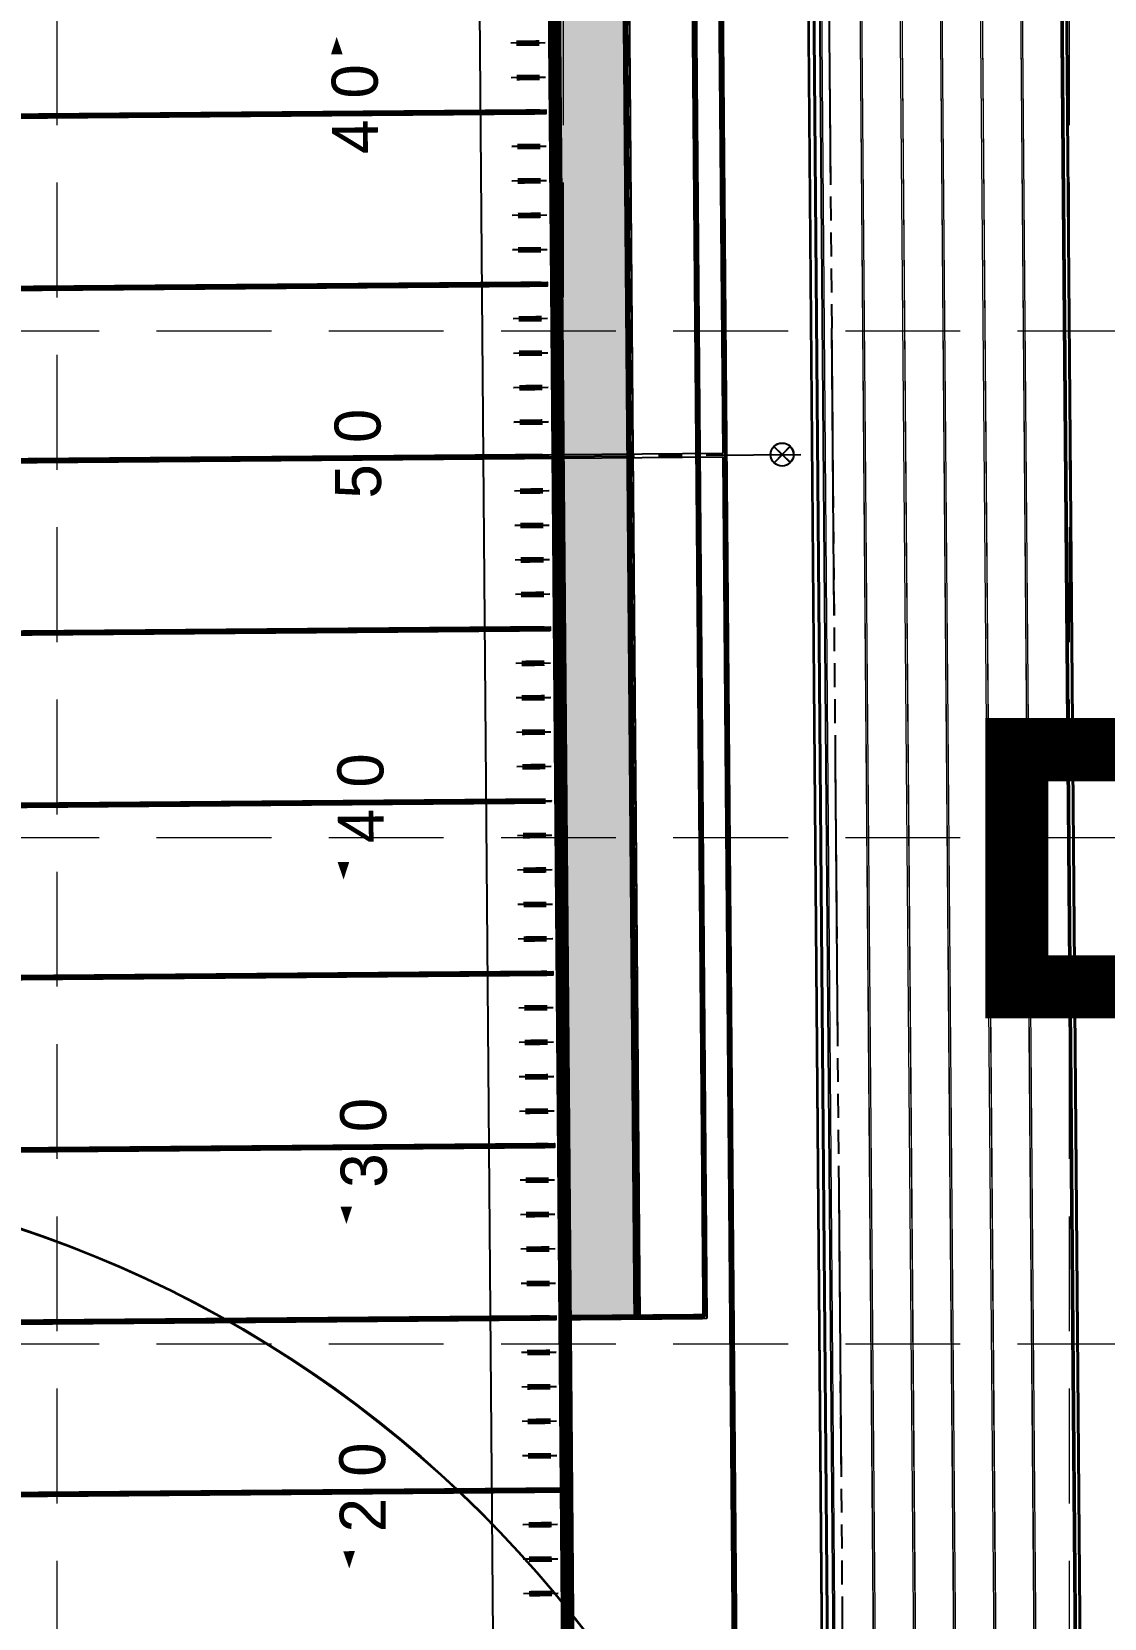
# Model space of a CAD drawing. Header units: feet. Extents: x 2467609 to 2470436, y 7119976 to 7121745.
# Drawn here: x 2469549.4 to 2469642.8, y 7120748.5 to 7120886.6 of the extents above; entities that cross this region are included whole.
import ezdxf

# ---------------------------------------------------------------- set-up
doc = ezdxf.new("R2010")
doc.units = ezdxf.units.FT
doc.header["$LTSCALE"] = 100
doc.header["$MEASUREMENT"] = 0
for name, pattern in [('06117 BASE$0$HIDDEN2', [0.1875, 0.125, -0.0625]), ('FOOTBALL$0$C', [2, 1.25, -0.25, 0.25, -0.25]), ('FOOTBALL$0$DASHED2', [0.375, 0.25, -0.125]), ('HIDDEN', [0.375, 0.25, -0.125]), ('SDASH', [0.15, 0.1, -0.05])]:
    doc.linetypes.add(name, pattern=pattern)
for name, color, linetype, lineweight in [('06117 BASE$0$X-Refr', 253, '06117 BASE$0$HIDDEN2', 50), ('FOOTBALL$0$X-Lite', 8, 'Continuous', 25), ('FOOTBALL$0$X-Medm', 8, 'Continuous', 40), ('FOOTBALL$0$X-Thin', 8, 'Continuous', 13)]:
    doc.layers.add(name, color=color, linetype=linetype, lineweight=lineweight)
for name, color, linetype in [('CPCONT', 253, 'Continuous'), ('FOOTBALL$0$FD-CD-MED', 8, 'Continuous'), ('FOOTBALL$0$FD-CD-SOCCER', 8, 'Continuous'), ('FOOTBALL$0$FD-CD-TEXT-FOOTBALL', 8, 'Continuous'), ('FOOTBALL$0$FD-CD-TEXT-FOOTBALL-GOAL-TICKS', 8, 'Continuous'), ('FOOTBALL$0$FD-CD-THIN', 8, 'Continuous'), ('FOOTBALL$0$FD-CD-XTHN', 8, 'Continuous'), ('FOOTBALL$0$FD-CNTRLINE', 8, 'Continuous'), ('FOOTBALL$0$FD-Coach-Box', 8, 'Continuous'), ('FOOTBALL$0$FD-FOOTBALL', 8, 'Continuous'), ('FOOTBALL$0$FD-FOOTBALL-THKLINE', 8, 'Continuous'), ('FOOTBALL$0$FD-SOCCER-CTR', 8, 'Continuous'), ('FOOTBALL$0$SC-CD-THIN', 8, 'Continuous'), ('GRID', 254, 'HIDDEN'), ('proposed ec', 6, 'SDASH')]:
    doc.layers.add(name, color=color, linetype=linetype)
doc.styles.add('FOOTBALL$0$HM-HD', font='HM-HD.SHX')

# ---------------------------------------------------------------- blocks, each defined once
blk = doc.blocks.new('FOOTBALL$0$TRACK-flat-1')
at = {"layer": 'FOOTBALL$0$X-Lite', "linetype": 'Continuous'}
for p, q in [((15759.5, -49176.1), (11822.5, -49176.1)), ((15759.5, -49430), (11822.5, -49430)), ((15759.5, -49442.2), (11822.5, -49442.2))]:
    blk.add_line(p, q, dxfattribs=at)
at = {"layer": 'FOOTBALL$0$X-Lite', "linetype": 'FOOTBALL$0$DASHED2'}
blk.add_line((15759.5, -49420.2), (11822.5, -49420.2), dxfattribs=at)
at = {"layer": 'FOOTBALL$0$X-Lite', "linetype": 'Continuous'}
for start, end in [(76.7592, 90), (270, 283.2408)]:
    blk.add_arc((15759.5, -50673.4), 1231.2, start, end, dxfattribs=at)
at = {"layer": 'FOOTBALL$0$X-Medm'}
for p, q in [((15759.5, -49172.1), (11822.5, -49172.1)), ((15759.5, -49436.2), (11822.5, -49436.2))]:
    blk.add_line(p, q, dxfattribs=at)
at = {"layer": 'FOOTBALL$0$X-Thin'}
for p, q in [((15759.5, -49178), (11822.5, -49178)), ((15759.5, -49218.1), (11822.5, -49218.1)), ((15759.5, -49220), (11822.5, -49220)), ((15759.5, -49260.1), (11822.5, -49260.1)), ((15759.5, -49262), (11822.5, -49262)), ((15759.5, -49302.1), (11822.5, -49302.1)), ((15759.5, -49304), (11822.5, -49304)), ((15759.5, -49344.1), (11822.5, -49344.1)), ((15759.5, -49346), (11822.5, -49346)), ((15759.5, -49386.1), (11822.5, -49386.1)), ((15759.5, -49388), (11822.5, -49388)), ((15759.5, -49428.1), (11822.5, -49428.1)), ((15759.5, -49441.2), (11822.5, -49441.2))]:
    blk.add_line(p, q, dxfattribs=at)
for start, end in [(76.7223, 90), (270, 283.2777)]:
    blk.add_arc((15759.5, -50673.4), 1232.2, start, end, dxfattribs=at)
blk = doc.blocks.new('FOOTBALL')
at = {"layer": 'FOOTBALL$0$FD-CD-MED'}
blk.add_line((2172, 972), (-2172, 972), dxfattribs=at)
at = {"layer": 'FOOTBALL$0$FD-CD-SOCCER'}
for p, q in [((8.5, 1208.5), (-8.5, 1191.5)), ((-8.5, 1208.5), (8.5, 1191.5))]:
    blk.add_line(p, q, dxfattribs=at)
blk.add_circle((0, 1200), 12, dxfattribs=at)
at = {"layer": 'FOOTBALL$0$FD-CD-TEXT-FOOTBALL-GOAL-TICKS'}
for points in [[(-440, 738), (-422, 744), (-422, 732)], [(440, 738), (422, 744), (422, 732)], [(800, 738), (782, 744), (782, 732)], [(1160, 738), (1142, 744), (1142, 732)]]:
    blk.add_solid(points, dxfattribs=at)
at = {"layer": 'FOOTBALL$0$FD-CD-THIN', "linetype": 'FOOTBALL$0$C'}
blk.add_line((0, -1279.4), (0, 1219.4), dxfattribs=at)
at = {"layer": 'FOOTBALL$0$FD-CD-XTHN'}
for points in [[(-362, -956), (-362, 956), (-358, 956), (-358, -956)], [(-182, -956), (-182, 956), (-178, 956), (-178, -956)], [(-2, -952), (-2, 960), (2, 960), (2, -952)], [(178, -956), (178, 956), (182, 956), (182, -956)], [(538, -956), (538, 956), (542, 956), (542, -956)], [(718, -956), (718, 956), (722, 956), (722, -956)], [(898, -956), (898, 956), (902, 956), (902, -956)], [(1078, -956), (1078, 956), (1082, 956), (1082, -956)], [(358, -971.1), (358, 940.9), (362, 940.9), (362, -971.1)]]:
    blk.add_lwpolyline(points, close=True, dxfattribs=at)
at = {"layer": 'FOOTBALL$0$FD-CNTRLINE'}
for points in [[(-360, 925.8), (-360, 956), (-360, -956), (-360, -925.8)], [(-180, 925.8), (-180, 956), (-180, -956), (-180, -925.8)], [(0, 925.8), (0, 956), (0, -956), (0, -925.8)], [(180, 925.8), (180, 956), (180, -956), (180, -925.8)], [(360, 925.8), (360, 956), (360, -956), (360, -925.8)], [(540, 925.8), (540, 956), (540, -956), (540, -925.8)], [(720, 925.8), (720, 956), (720, -956), (720, -925.8)], [(900, 925.8), (900, 956), (900, -956), (900, -925.8)], [(1080, 956), (1080, -956), (1080, -925.8)]]:
    blk.add_lwpolyline(points, dxfattribs=at)
at = {"layer": 'FOOTBALL$0$FD-Coach-Box'}
for p, q in [((-902, 1114), (902, 1114)), ((-900, 1112), (900, 1112)), ((900, 1112), (900, 960)), ((902, 1114), (902, 960)), ((-898, 1110), (898, 1110)), ((898, 960), (898, 1110))]:
    blk.add_line(p, q, dxfattribs=at)
blk.add_lwpolyline([(-900, 1044), (900, 1044)], dxfattribs=at)
at = {"layer": 'FOOTBALL$0$FD-FOOTBALL'}
blk.add_line((2160, 960), (-2160, 960), dxfattribs=at)
for points in [[(-432, 956), (-432, 920)], [(-432, 956), (-432, 932)], [(-396, 956), (-396, 920)], [(-396, 956), (-396, 932)], [(-324, 956), (-324, 920)], [(-324, 956), (-324, 932)], [(-288, 956), (-288, 920)], [(-288, 956), (-288, 932)], [(-252, 956), (-252, 920)], [(-252, 956), (-252, 932)], [(-216, 956), (-216, 920)], [(-216, 956), (-216, 932)], [(-144, 956), (-144, 920)], [(-144, 956), (-144, 932)], [(-108, 956), (-108, 920)], [(-108, 956), (-108, 932)], [(-72, 956), (-72, 920)], [(-72, 956), (-72, 932)], [(-36, 956), (-36, 920)], [(-36, 956), (-36, 932)], [(36, 956), (36, 920)], [(36, 956), (36, 932)], [(72, 956), (72, 920)], [(72, 956), (72, 932)], [(108, 956), (108, 920)], [(108, 956), (108, 932)], [(144, 956), (144, 920)], [(144, 956), (144, 932)], [(216, 956), (216, 920)], [(216, 956), (216, 932)], [(252, 956), (252, 920)], [(252, 956), (252, 932)], [(288, 956), (288, 920)], [(288, 956), (288, 932)], [(324, 956), (324, 920)], [(324, 956), (324, 932)], [(396, 956), (396, 920)], [(396, 956), (396, 932)], [(432, 956), (432, 920)], [(432, 956), (432, 932)], [(468, 956), (468, 920)], [(468, 956), (468, 932)], [(504, 956), (504, 920)], [(504, 956), (504, 932)], [(576, 956), (576, 920)], [(576, 956), (576, 932)], [(612, 956), (612, 920)], [(612, 956), (612, 932)], [(648, 956), (648, 920)], [(648, 956), (648, 932)], [(684, 956), (684, 920)], [(684, 956), (684, 932)], [(756, 956), (756, 920)], [(756, 956), (756, 932)], [(792, 956), (792, 920)], [(792, 956), (792, 932)], [(828, 956), (828, 920)], [(828, 956), (828, 932)], [(864, 956), (864, 920)], [(864, 956), (864, 932)], [(936, 956), (936, 920)], [(936, 956), (936, 932)], [(972, 956), (972, 920)], [(972, 956), (972, 932)], [(1008, 956), (1008, 920)], [(1008, 956), (1008, 932)], [(1044, 956), (1044, 920)], [(1044, 956), (1044, 932)], [(1116, 956), (1116, 920)], [(1116, 956), (1116, 932)], [(1152, 956), (1152, 920)], [(1152, 956), (1152, 932)], [(1188, 956), (1188, 920)], [(1188, 956), (1188, 932)]]:
    blk.add_lwpolyline(points, dxfattribs=at)
at = {"layer": 'FOOTBALL$0$FD-FOOTBALL-THKLINE', "const_width": 6}
for points in [[(900, 1112), (-900, 1112)], [(900, 1112), (900, 968)], [(900, 1040), (-900, 1040)], [(1080, 960), (1080, -949.8)], [(-432, 949.8), (-432, 925.8)], [(-396, 949.8), (-396, 925.8)], [(-360, 949.8), (-360, 925.8)], [(-360, 949.8), (-360, -949.8)], [(-324, 949.8), (-324, 925.8)], [(-288, 949.8), (-288, 925.8)], [(-252, 949.8), (-252, 925.8)], [(-216, 949.8), (-216, 925.8)], [(-180, 949.8), (-180, 925.8)], [(-180, 949.8), (-180, -949.8)], [(-144, 949.8), (-144, 925.8)], [(-108, 949.8), (-108, 925.8)], [(-72, 949.8), (-72, 925.8)], [(-36, 949.8), (-36, 925.8)], [(0, 949.8), (0, -949.8)], [(0, 949.8), (0, 925.8)], [(36, 949.8), (36, 925.8)], [(72, 949.8), (72, 925.8)], [(108, 949.8), (108, 925.8)], [(144, 949.8), (144, 925.8)], [(180, 949.8), (180, 925.8)], [(180, 949.8), (180, -949.8)], [(216, 949.8), (216, 925.8)], [(252, 949.8), (252, 925.8)], [(288, 949.8), (288, 925.8)], [(324, 949.8), (324, 925.8)], [(360, 949.8), (360, 925.8)], [(360, 949.8), (360, -949.8)], [(396, 949.8), (396, 925.8)], [(432, 949.8), (432, 925.8)], [(468, 949.8), (468, 925.8)], [(504, 949.8), (504, 925.8)], [(540, 949.8), (540, 925.8)], [(540, 949.8), (540, -949.8)], [(576, 949.8), (576, 925.8)], [(612, 949.8), (612, 925.8)], [(648, 949.8), (648, 925.8)], [(684, 949.8), (684, 925.8)], [(720, 949.8), (720, 925.8)], [(720, 949.8), (720, -949.8)], [(756, 949.8), (756, 925.8)], [(792, 949.8), (792, 925.8)], [(828, 949.8), (828, 925.8)], [(864, 949.8), (864, 925.8)], [(900, 949.8), (900, 925.8)], [(900, 949.8), (900, -949.8)], [(936, 949.8), (936, 925.8)], [(972, 949.8), (972, 925.8)], [(1008, 949.8), (1008, 925.8)], [(1044, 949.8), (1044, 925.8)], [(1080, 949.8), (1080, 925.8)], [(1116, 949.8), (1116, 925.8)], [(1152, 949.8), (1152, 925.8)], [(1188, 949.8), (1188, 925.8)]]:
    blk.add_lwpolyline(points, dxfattribs=at)
at = {"layer": 'FOOTBALL$0$FD-FOOTBALL-THKLINE', "const_width": 12}
blk.add_lwpolyline([(2166, 966), (-2166, 966), (-2166, -966), (2166, -966)], close=True, dxfattribs=at)
at = {"layer": 'FOOTBALL$0$FD-FOOTBALL-THKLINE'}
blk.add_solid([(900, 968), (900, 1040), (-900, 968), (-900, 1040)], dxfattribs=at)
at = {"layer": 'FOOTBALL$0$FD-SOCCER-CTR'}
blk.add_line((-2160, 1140), (2160, 1140), dxfattribs=at)
at = {"layer": 'FOOTBALL$0$SC-CD-THIN'}
for p, q in [((-2162, 1142), (2162, 1142)), ((-2122.1, 1138), (-2, 1138)), ((-2, -1138), (-2, 1138)), ((2, 1138), (2122.1, 1138)), ((2, -1138), (2, 1138))]:
    blk.add_line(p, q, dxfattribs=at)
blk.add_blockref('FOOTBALL$0$TRACK-flat-1', (-13791, 50673.4), dxfattribs=at)
at = {"layer": 'FOOTBALL$0$FD-CD-TEXT-FOOTBALL', "style": 'FOOTBALL$0$HM-HD'}
for s, p in [('0', (-375.7, 780.5)), ('4', (-317.7, 780.5)), ('0', (-15.7, 780.5)), ('5', (42.3, 780.5)), ('0', (344.3, 780.5)), ('4', (402.3, 780.5)), ('0', (704.3, 780.5)), ('3', (762.3, 780.5)), ('0', (1064.3, 776.5)), ('2', (1122.3, 776.5))]:
    blk.add_text(s, height=48, rotation=180, dxfattribs=at).set_placement(p)

msp = doc.modelspace()

# ---------------------------------------------------------------- linework, layer by layer
at = {"layer": 'CPCONT', "color": 35}
msp.add_lwpolyline([(2469638.06, 7121014.03), (2469640.75, 7120685.94, -1), (2469391.39, 7120683.9), (2469388.7, 7121011.99, -1)], format="xyb", close=True, dxfattribs=at)
for points in [[(2469590.2, 7120669.09), (2469587.24, 7121030.08)], [(2469596.7, 7120669.14), (2469593.74, 7121030.13)]]:
    msp.add_lwpolyline(points, dxfattribs=at)
at = {"layer": 'FOOTBALL$0$FD-CD-MED'}
msp.add_line((2469597.21, 7120668.65), (2469594.24, 7121030.63), dxfattribs=at)
at = {"layer": 'FOOTBALL$0$FD-CD-SOCCER'}
for p, q in [((2469615.44, 7120849.09), (2469614.01, 7120850.5)), ((2469615.42, 7120850.51), (2469614.02, 7120849.08))]:
    msp.add_line(p, q, dxfattribs=at)
msp.add_ellipse((2469614.72, 7120849.8), major_axis=(0.707, 0.707), ratio=1, start_param=3.935194, end_param=10.218379, dxfattribs=at)
at = {"layer": 'FOOTBALL$0$FD-CD-TEXT-FOOTBALL-GOAL-TICKS'}
for points in [[(2469575.92, 7120886.15), (2469576.43, 7120884.65), (2469575.43, 7120884.64)], [(2469576.52, 7120812.81), (2469577.01, 7120814.32), (2469576.01, 7120814.31)], [(2469576.77, 7120782.82), (2469577.26, 7120784.32), (2469576.26, 7120784.31)], [(2469577.02, 7120752.82), (2469577.5, 7120754.32), (2469576.5, 7120754.31)]]:
    msp.add_solid(points, dxfattribs=at)
at = {"layer": 'FOOTBALL$0$FD-CD-THIN', "linetype": 'FOOTBALL$0$C'}
msp.add_line((2469408.11, 7120848.1), (2469616.34, 7120849.81), dxfattribs=at)
at = {"layer": 'FOOTBALL$0$FD-CD-XTHN'}
for p, q in [((2469434.81, 7120878.49), (2469594.14, 7120879.79)), ((2469594.14, 7120879.46), (2469434.82, 7120878.15)), ((2469594.14, 7120879.79), (2469594.14, 7120879.46)), ((2469434.94, 7120863.49), (2469594.27, 7120864.79)), ((2469594.27, 7120864.46), (2469434.94, 7120863.15)), ((2469594.27, 7120864.79), (2469594.27, 7120864.46)), ((2469435.39, 7120848.49), (2469594.72, 7120849.8)), ((2469594.72, 7120849.46), (2469435.4, 7120848.16)), ((2469594.72, 7120849.8), (2469594.72, 7120849.46)), ((2469435.18, 7120833.49), (2469594.51, 7120834.8)), ((2469594.51, 7120834.8), (2469594.51, 7120834.46)), ((2469594.51, 7120834.46), (2469435.19, 7120833.16)), ((2469434.05, 7120818.48), (2469593.38, 7120819.79)), ((2469593.38, 7120819.45), (2469434.05, 7120818.15)), ((2469593.38, 7120819.79), (2469593.38, 7120819.45)), ((2469435.43, 7120803.49), (2469594.76, 7120804.8)), ((2469594.76, 7120804.46), (2469435.43, 7120803.16)), ((2469594.76, 7120804.8), (2469594.76, 7120804.46)), ((2469435.55, 7120788.49), (2469594.88, 7120789.8)), ((2469594.88, 7120789.46), (2469435.56, 7120788.16)), ((2469594.88, 7120789.8), (2469594.88, 7120789.46)), ((2469435.68, 7120773.49), (2469595, 7120774.8)), ((2469595.01, 7120774.46), (2469435.68, 7120773.16)), ((2469595, 7120774.8), (2469595.01, 7120774.46)), ((2469435.8, 7120758.49), (2469595.13, 7120759.8)), ((2469595.13, 7120759.47), (2469435.8, 7120758.16)), ((2469595.13, 7120759.8), (2469595.13, 7120759.47))]:
    msp.add_line(p, q, dxfattribs=at)
at = {"layer": 'FOOTBALL$0$FD-CNTRLINE'}
for p, q in [((2469594.14, 7120879.63), (2469434.82, 7120878.32)), ((2469591.63, 7120879.61), (2469594.14, 7120879.63)), ((2469594.27, 7120864.63), (2469434.94, 7120863.32)), ((2469591.75, 7120864.61), (2469594.27, 7120864.63)), ((2469594.39, 7120849.63), (2469435.06, 7120848.32)), ((2469591.87, 7120849.61), (2469594.39, 7120849.63)), ((2469594.51, 7120834.63), (2469435.18, 7120833.32)), ((2469592, 7120834.61), (2469594.51, 7120834.63)), ((2469594.64, 7120819.63), (2469435.31, 7120818.32)), ((2469592.12, 7120819.61), (2469594.64, 7120819.63)), ((2469594.76, 7120804.63), (2469435.43, 7120803.32)), ((2469592.24, 7120804.61), (2469594.76, 7120804.63)), ((2469594.88, 7120789.63), (2469435.55, 7120788.32)), ((2469592.37, 7120789.61), (2469594.88, 7120789.63)), ((2469595, 7120774.63), (2469435.68, 7120773.32)), ((2469592.49, 7120774.61), (2469595, 7120774.63)), ((2469595.13, 7120759.63), (2469435.8, 7120758.32))]:
    msp.add_line(p, q, dxfattribs=at)
at = {"layer": 'FOOTBALL$0$FD-Coach-Box'}
for p, q in [((2469601.11, 7120924.69), (2469602.34, 7120774.69)), ((2469606.61, 7120924.56), (2469607.84, 7120774.9)), ((2469606.77, 7120924.73), (2469608, 7120774.74)), ((2469606.94, 7120924.9), (2469608.17, 7120774.57)), ((2469595.34, 7120774.8), (2469607.84, 7120774.9)), ((2469608, 7120774.74), (2469595.34, 7120774.63)), ((2469608.17, 7120774.57), (2469595.34, 7120774.47))]:
    msp.add_line(p, q, dxfattribs=at)
at = {"layer": 'FOOTBALL$0$FD-FOOTBALL'}
for p, q in [((2469596.2, 7120669.64), (2469593.25, 7121029.63)), ((2469594.09, 7120885.63), (2469591.09, 7120885.6)), ((2469594.09, 7120885.63), (2469592.09, 7120885.61)), ((2469594.12, 7120882.63), (2469591.12, 7120882.6)), ((2469594.12, 7120882.63), (2469592.12, 7120882.61)), ((2469594.17, 7120876.63), (2469591.17, 7120876.6)), ((2469594.17, 7120876.63), (2469592.17, 7120876.61)), ((2469594.19, 7120873.63), (2469591.19, 7120873.6)), ((2469594.19, 7120873.63), (2469592.19, 7120873.61)), ((2469594.22, 7120870.63), (2469591.22, 7120870.6)), ((2469594.22, 7120870.63), (2469592.22, 7120870.61)), ((2469594.24, 7120867.63), (2469591.24, 7120867.6)), ((2469594.24, 7120867.63), (2469592.24, 7120867.61)), ((2469594.29, 7120861.63), (2469591.29, 7120861.6)), ((2469594.29, 7120861.63), (2469592.29, 7120861.61)), ((2469594.32, 7120858.63), (2469591.32, 7120858.6)), ((2469594.32, 7120858.63), (2469592.32, 7120858.61)), ((2469594.34, 7120855.63), (2469591.34, 7120855.6)), ((2469594.34, 7120855.63), (2469592.34, 7120855.61)), ((2469594.36, 7120852.63), (2469591.36, 7120852.6)), ((2469594.36, 7120852.63), (2469592.36, 7120852.61)), ((2469594.41, 7120846.63), (2469591.41, 7120846.6)), ((2469594.41, 7120846.63), (2469592.41, 7120846.61)), ((2469594.44, 7120843.63), (2469591.44, 7120843.6)), ((2469594.44, 7120843.63), (2469592.44, 7120843.61)), ((2469594.46, 7120840.63), (2469591.46, 7120840.6)), ((2469594.46, 7120840.63), (2469592.46, 7120840.61)), ((2469594.49, 7120837.63), (2469591.49, 7120837.6)), ((2469594.49, 7120837.63), (2469592.49, 7120837.61)), ((2469594.54, 7120831.63), (2469591.54, 7120831.6)), ((2469594.54, 7120831.63), (2469592.54, 7120831.61)), ((2469594.56, 7120828.63), (2469591.56, 7120828.6)), ((2469594.56, 7120828.63), (2469592.56, 7120828.61)), ((2469594.59, 7120825.63), (2469591.59, 7120825.6)), ((2469594.59, 7120825.63), (2469592.59, 7120825.61)), ((2469594.61, 7120822.63), (2469591.61, 7120822.61)), ((2469594.61, 7120822.63), (2469592.61, 7120822.61)), ((2469594.66, 7120816.63), (2469591.66, 7120816.61)), ((2469594.66, 7120816.63), (2469592.66, 7120816.61)), ((2469594.68, 7120813.63), (2469591.68, 7120813.61)), ((2469594.68, 7120813.63), (2469592.68, 7120813.61)), ((2469594.71, 7120810.63), (2469591.71, 7120810.61)), ((2469594.71, 7120810.63), (2469592.71, 7120810.61)), ((2469594.73, 7120807.63), (2469591.73, 7120807.61)), ((2469594.73, 7120807.63), (2469592.73, 7120807.61)), ((2469594.78, 7120801.63), (2469591.78, 7120801.61)), ((2469594.78, 7120801.63), (2469592.78, 7120801.61)), ((2469594.81, 7120798.63), (2469591.81, 7120798.61)), ((2469594.81, 7120798.63), (2469592.81, 7120798.61)), ((2469594.83, 7120795.63), (2469591.83, 7120795.61)), ((2469594.83, 7120795.63), (2469592.83, 7120795.61)), ((2469594.86, 7120792.63), (2469591.86, 7120792.61)), ((2469594.86, 7120792.63), (2469592.86, 7120792.61)), ((2469594.91, 7120786.63), (2469591.91, 7120786.61)), ((2469594.91, 7120786.63), (2469592.91, 7120786.61)), ((2469594.93, 7120783.63), (2469591.93, 7120783.61)), ((2469594.93, 7120783.63), (2469592.93, 7120783.61)), ((2469594.96, 7120780.63), (2469591.96, 7120780.61)), ((2469594.96, 7120780.63), (2469592.96, 7120780.61)), ((2469594.98, 7120777.63), (2469591.98, 7120777.61)), ((2469594.98, 7120777.63), (2469592.98, 7120777.61)), ((2469595.03, 7120771.63), (2469592.03, 7120771.61)), ((2469595.03, 7120771.63), (2469593.03, 7120771.61)), ((2469595.05, 7120768.63), (2469592.05, 7120768.61)), ((2469595.05, 7120768.63), (2469593.05, 7120768.62)), ((2469595.08, 7120765.63), (2469592.08, 7120765.61)), ((2469595.08, 7120765.63), (2469593.08, 7120765.62)), ((2469595.1, 7120762.63), (2469592.1, 7120762.61)), ((2469595.1, 7120762.63), (2469593.1, 7120762.62)), ((2469595.15, 7120756.63), (2469592.15, 7120756.61)), ((2469595.15, 7120756.63), (2469593.15, 7120756.62)), ((2469595.18, 7120753.63), (2469592.18, 7120753.61)), ((2469595.18, 7120753.63), (2469593.18, 7120753.62)), ((2469595.2, 7120750.63), (2469592.2, 7120750.61)), ((2469595.2, 7120750.63), (2469593.2, 7120750.62))]:
    msp.add_line(p, q, dxfattribs=at)
at = {"layer": 'FOOTBALL$0$FD-FOOTBALL-THKLINE'}
for p, q in [((2469596.7, 7120669.14), (2469593.74, 7121030.13)), ((2469602, 7120774.69), (2469600.77, 7120924.68)), ((2469608, 7120774.74), (2469606.77, 7120924.73)), ((2469593.58, 7120885.62), (2469591.58, 7120885.61)), ((2469593.6, 7120882.62), (2469591.6, 7120882.61)), ((2469593.63, 7120879.62), (2469435.33, 7120878.32)), ((2469593.63, 7120879.62), (2469591.63, 7120879.61)), ((2469593.65, 7120876.62), (2469591.65, 7120876.61)), ((2469593.68, 7120873.62), (2469591.68, 7120873.61)), ((2469593.7, 7120870.62), (2469591.7, 7120870.61)), ((2469593.73, 7120867.62), (2469591.73, 7120867.61)), ((2469593.75, 7120864.62), (2469435.45, 7120863.33)), ((2469593.75, 7120864.62), (2469591.75, 7120864.61)), ((2469593.78, 7120861.62), (2469591.78, 7120861.61)), ((2469593.8, 7120858.62), (2469591.8, 7120858.61)), ((2469593.83, 7120855.62), (2469591.83, 7120855.61)), ((2469593.85, 7120852.62), (2469591.85, 7120852.61)), ((2469593.87, 7120849.62), (2469435.58, 7120848.33)), ((2469593.87, 7120849.62), (2469591.87, 7120849.61)), ((2469593.9, 7120846.62), (2469591.9, 7120846.61)), ((2469593.92, 7120843.62), (2469591.92, 7120843.61)), ((2469593.95, 7120840.62), (2469591.95, 7120840.61)), ((2469593.97, 7120837.62), (2469591.97, 7120837.61)), ((2469594, 7120834.63), (2469435.7, 7120833.33)), ((2469594, 7120834.63), (2469592, 7120834.61)), ((2469594.02, 7120831.63), (2469592.02, 7120831.61)), ((2469594.05, 7120828.63), (2469592.05, 7120828.61)), ((2469594.07, 7120825.63), (2469592.07, 7120825.61)), ((2469594.1, 7120822.63), (2469592.1, 7120822.61)), ((2469594.12, 7120819.63), (2469435.82, 7120818.33)), ((2469594.12, 7120819.63), (2469592.12, 7120819.61)), ((2469594.15, 7120816.63), (2469592.15, 7120816.61)), ((2469594.17, 7120813.63), (2469592.17, 7120813.61)), ((2469594.19, 7120810.63), (2469592.19, 7120810.61)), ((2469594.22, 7120807.63), (2469592.22, 7120807.61)), ((2469594.24, 7120804.63), (2469435.95, 7120803.33)), ((2469594.24, 7120804.63), (2469592.24, 7120804.61)), ((2469594.27, 7120801.63), (2469592.27, 7120801.61)), ((2469594.29, 7120798.63), (2469592.29, 7120798.61)), ((2469594.32, 7120795.63), (2469592.32, 7120795.61)), ((2469594.34, 7120792.63), (2469592.34, 7120792.61)), ((2469594.37, 7120789.63), (2469436.07, 7120788.33)), ((2469594.37, 7120789.63), (2469592.37, 7120789.61)), ((2469594.39, 7120786.63), (2469592.39, 7120786.61)), ((2469594.42, 7120783.63), (2469592.42, 7120783.61)), ((2469594.44, 7120780.63), (2469592.44, 7120780.61)), ((2469594.47, 7120777.63), (2469592.47, 7120777.61)), ((2469594.49, 7120774.63), (2469436.19, 7120773.33)), ((2469594.49, 7120774.63), (2469592.49, 7120774.61)), ((2469608, 7120774.74), (2469596, 7120774.64)), ((2469594.51, 7120771.63), (2469592.51, 7120771.61)), ((2469594.54, 7120768.63), (2469592.54, 7120768.61)), ((2469594.56, 7120765.63), (2469592.56, 7120765.61)), ((2469594.59, 7120762.63), (2469592.59, 7120762.61)), ((2469595.46, 7120759.63), (2469436.31, 7120758.33)), ((2469594.61, 7120759.63), (2469592.61, 7120759.61)), ((2469594.64, 7120756.63), (2469592.64, 7120756.61)), ((2469594.66, 7120753.63), (2469592.66, 7120753.61)), ((2469594.69, 7120750.63), (2469592.69, 7120750.61))]:
    msp.add_line(p, q, dxfattribs=at)
msp.add_solid([(2469596, 7120774.64), (2469602, 7120774.69), (2469594.77, 7120924.63), (2469600.77, 7120924.68)], dxfattribs=at)
at = {"layer": 'FOOTBALL$0$FD-SOCCER-CTR'}
msp.add_line((2469608.25, 7121029.75), (2469611.2, 7120669.76), dxfattribs=at)
at = {"layer": 'FOOTBALL$0$SC-CD-THIN', "color": 255}
for p, q in [((2469608.41, 7121029.92), (2469611.37, 7120669.6)), ((2469608.11, 7121026.58), (2469609.55, 7120849.92)), ((2469419.89, 7120848.36), (2469609.55, 7120849.92)), ((2469419.9, 7120848.03), (2469609.56, 7120849.59)), ((2469609.56, 7120849.59), (2469611.01, 7120672.92))]:
    msp.add_line(p, q, dxfattribs=at)
at = {"layer": 'FOOTBALL$0$X-Lite', "linetype": 'Continuous'}
for p, q in [((2469618.67, 7120685.78), (2469615.98, 7121013.85)), ((2469619.68, 7120685.79), (2469616.99, 7121013.86)), ((2469640.84, 7120685.96), (2469638.15, 7121014.03))]:
    msp.add_line(p, q, dxfattribs=at)
at = {"layer": 'FOOTBALL$0$X-Lite', "linetype": 'FOOTBALL$0$DASHED2'}
msp.add_line((2469620.5, 7120685.8), (2469617.81, 7121013.87), dxfattribs=at)
at = {"layer": 'FOOTBALL$0$X-Medm'}
for p, q in [((2469619.17, 7120685.79), (2469616.48, 7121013.86)), ((2469641.17, 7120685.97), (2469638.48, 7121014.04))]:
    msp.add_line(p, q, dxfattribs=at)
at = {"layer": 'FOOTBALL$0$X-Thin', "color": 255}
for p, q in [((2469618.75, 7120685.78), (2469616.06, 7121013.85)), ((2469619.84, 7120685.79), (2469617.15, 7121013.86)), ((2469623.18, 7120685.82), (2469620.49, 7121013.89)), ((2469623.34, 7120685.82), (2469620.65, 7121013.89)), ((2469626.68, 7120685.85), (2469623.99, 7121013.92)), ((2469626.84, 7120685.85), (2469624.15, 7121013.92)), ((2469630.18, 7120685.88), (2469627.49, 7121013.95)), ((2469630.34, 7120685.88), (2469627.65, 7121013.95)), ((2469633.68, 7120685.9), (2469630.99, 7121013.98)), ((2469633.84, 7120685.91), (2469631.15, 7121013.98)), ((2469637.18, 7120685.93), (2469634.49, 7121014)), ((2469637.34, 7120685.93), (2469634.65, 7121014.01)), ((2469640.68, 7120685.96), (2469637.99, 7121014.03))]:
    msp.add_line(p, q, dxfattribs=at)
at = {"layer": 'GRID', "color": 252, "linetype": 'HIDDEN', "lineweight": 0, "ltscale": 0.4}
for p, q in [((2469551.54, 7121698.47), (2469551.54, 7120154.77)), ((2469595.64, 7121698.47), (2469595.64, 7120154.77)), ((2469639.74, 7121698.47), (2469639.74, 7120154.77)), ((2467655.24, 7120860.57), (2470389.44, 7120860.57)), ((2467655.24, 7120816.47), (2470389.44, 7120816.47)), ((2467655.24, 7120772.37), (2470389.44, 7120772.37))]:
    msp.add_line(p, q, dxfattribs=at)
at = {"layer": 'proposed ec', "color": 5, "const_width": 5.5}
msp.add_lwpolyline([(2469635.17, 7120824.11), (2469655.85, 7120824.11), (2469655.85, 7120803.45), (2469635.17, 7120803.45)], close=True, dxfattribs=at)

# ---------------------------------------------------------------- block references
at = {"layer": '06117 BASE$0$X-Refr', "color": 255, "xscale": 0.08333333254417954, "yscale": 0.08333333371317583, "zscale": 0.08333333333333331, "rotation": 270.4699999837802}
msp.add_blockref('FOOTBALL', (2469514.73, 7120848.98), dxfattribs=at)

# ---------------------------------------------------------------- texts
at = {"layer": 'FOOTBALL$0$FD-CD-TEXT-FOOTBALL', "style": 'FOOTBALL$0$HM-HD', "oblique": 360, "width": 1}
for s, p in [('0', (2469579.5, 7120880.81)), ('4', (2469579.54, 7120875.98)), ('0', (2469579.75, 7120850.82)), ('5', (2469579.79, 7120845.98)), ('0', (2469580, 7120820.82)), ('4', (2469580.04, 7120815.98)), ('0', (2469580.24, 7120790.82)), ('3', (2469580.28, 7120785.98)), ('0', (2469580.16, 7120760.82)), ('2', (2469580.2, 7120755.98))]:
    msp.add_text(s, height=4, rotation=90.47, dxfattribs=at).set_placement(p)

doc.saveas('drawing.dxf')
